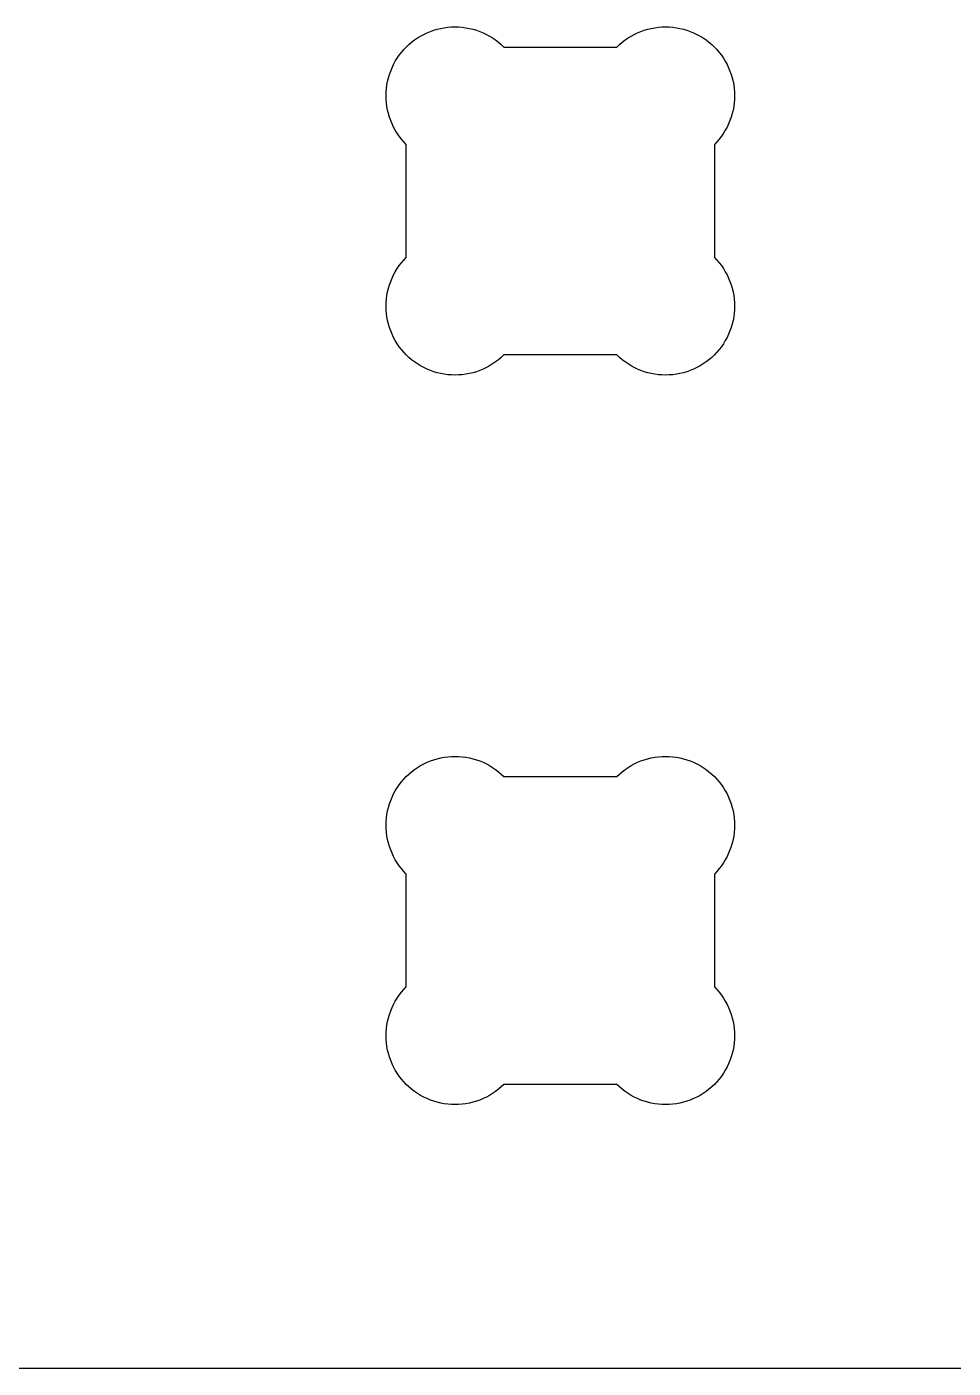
# Model space of a CAD drawing. Header units: metres. Extents: x 0 to 406, y 0 to 165.
# Drawn here: x 259.4 to 299.7, y 0 to 58.4 of the extents above; entities that cross this region are included whole.
import ezdxf

# ---------------------------------------------------------------- set-up
doc = ezdxf.new("R2010")
doc.units = ezdxf.units.M

msp = doc.modelspace()

# ---------------------------------------------------------------- linework, layer by layer
for p, q in [((277.839, 58.3746), (277.996, 58.3787)), ((277.996, 58.3787), (278.153, 58.3746)), ((286.997, 58.3746), (287.154, 58.3787)), ((287.154, 58.3787), (287.311, 58.3746)), ((276.108, 57.7101), (276.233, 57.8057)), ((276.233, 57.8057), (276.362, 57.8947)), ((276.362, 57.8947), (276.496, 57.9768)), ((276.496, 57.9768), (276.634, 58.0517)), ((276.634, 58.0517), (276.776, 58.1193)), ((276.776, 58.1193), (276.921, 58.1794)), ((276.921, 58.1794), (277.069, 58.2318)), ((277.069, 58.2318), (277.22, 58.2765)), ((277.22, 58.2765), (277.373, 58.3131)), ((277.373, 58.3131), (277.527, 58.3417)), ((277.527, 58.3417), (277.683, 58.3622)), ((277.683, 58.3622), (277.839, 58.3746)), ((278.153, 58.3746), (278.31, 58.3622)), ((278.31, 58.3622), (278.466, 58.3417)), ((278.466, 58.3417), (278.62, 58.3131)), ((278.62, 58.3131), (278.773, 58.2765)), ((278.773, 58.2765), (278.923, 58.2318)), ((278.923, 58.2318), (279.071, 58.1794)), ((279.071, 58.1794), (279.217, 58.1193)), ((279.217, 58.1193), (279.358, 58.0517)), ((279.358, 58.0517), (279.496, 57.9768)), ((279.496, 57.9768), (279.63, 57.8947)), ((279.63, 57.8947), (279.76, 57.8057)), ((279.76, 57.8057), (279.884, 57.7101)), ((285.266, 57.7101), (285.39, 57.8057)), ((285.39, 57.8057), (285.52, 57.8947)), ((285.52, 57.8947), (285.654, 57.9768)), ((285.654, 57.9768), (285.792, 58.0517)), ((285.792, 58.0517), (285.933, 58.1193)), ((285.933, 58.1193), (286.079, 58.1794)), ((286.079, 58.1794), (286.227, 58.2318)), ((286.227, 58.2318), (286.377, 58.2765)), ((286.377, 58.2765), (286.53, 58.3131)), ((286.53, 58.3131), (286.684, 58.3417)), ((286.684, 58.3417), (286.84, 58.3622)), ((286.84, 58.3622), (286.997, 58.3746)), ((287.311, 58.3746), (287.467, 58.3622)), ((287.467, 58.3622), (287.623, 58.3417)), ((287.623, 58.3417), (287.777, 58.3131)), ((287.777, 58.3131), (287.93, 58.2765)), ((287.93, 58.2765), (288.081, 58.2318)), ((288.081, 58.2318), (288.229, 58.1794)), ((288.229, 58.1794), (288.374, 58.1193)), ((288.374, 58.1193), (288.516, 58.0517)), ((288.516, 58.0517), (288.654, 57.9768)), ((288.654, 57.9768), (288.788, 57.8947)), ((288.788, 57.8947), (288.917, 57.8057)), ((288.917, 57.8057), (289.042, 57.7101)), ((275.569, 57.142), (275.665, 57.2666)), ((275.665, 57.2666), (275.767, 57.3861)), ((275.767, 57.3861), (275.875, 57.5)), ((275.875, 57.5), (275.989, 57.6081)), ((275.989, 57.6081), (276.108, 57.7101)), ((279.884, 57.7101), (280.004, 57.6081)), ((280.004, 57.6081), (280.118, 57.5)), ((280.118, 57.5), (285.032, 57.5)), ((285.032, 57.5), (285.146, 57.6081)), ((285.146, 57.6081), (285.266, 57.7101)), ((289.042, 57.7101), (289.161, 57.6081)), ((289.161, 57.6081), (289.275, 57.5)), ((289.275, 57.5), (289.383, 57.3861)), ((289.383, 57.3861), (289.485, 57.2666)), ((289.485, 57.2666), (289.581, 57.142)), ((275.256, 56.5989), (275.323, 56.7407)), ((275.323, 56.7407), (275.398, 56.8787)), ((275.398, 56.8787), (275.48, 57.0126)), ((275.48, 57.0126), (275.569, 57.142)), ((289.581, 57.142), (289.67, 57.0126)), ((289.67, 57.0126), (289.752, 56.8787)), ((289.752, 56.8787), (289.827, 56.7407)), ((289.827, 56.7407), (289.894, 56.5989)), ((275.062, 56.0024), (275.099, 56.1551)), ((275.099, 56.1551), (275.143, 56.3057)), ((275.143, 56.3057), (275.196, 56.4538)), ((275.196, 56.4538), (275.256, 56.5989)), ((289.894, 56.5989), (289.954, 56.4538)), ((289.954, 56.4538), (290.007, 56.3057)), ((290.007, 56.3057), (290.051, 56.1551)), ((290.051, 56.1551), (290.088, 56.0024)), ((274.996, 55.3787), (275, 55.5357)), ((275, 55.5357), (275.013, 55.6923)), ((275.013, 55.6923), (275.033, 55.848)), ((275.033, 55.848), (275.062, 56.0024)), ((290.088, 56.0024), (290.117, 55.848)), ((290.117, 55.848), (290.137, 55.6923)), ((290.137, 55.6923), (290.15, 55.5357)), ((290.15, 55.5357), (290.154, 55.3787)), ((275, 55.2217), (274.996, 55.3787)), ((275.013, 55.0651), (275, 55.2217)), ((275.033, 54.9094), (275.013, 55.0651)), ((275.062, 54.7549), (275.033, 54.9094)), ((290.117, 54.9094), (290.088, 54.7549)), ((290.137, 55.0651), (290.117, 54.9094)), ((290.15, 55.2217), (290.137, 55.0651)), ((290.154, 55.3787), (290.15, 55.2217)), ((275.099, 54.6022), (275.062, 54.7549)), ((275.143, 54.4516), (275.099, 54.6022)), ((275.196, 54.3036), (275.143, 54.4516)), ((275.256, 54.1585), (275.196, 54.3036)), ((289.954, 54.3036), (289.894, 54.1585)), ((290.007, 54.4516), (289.954, 54.3036)), ((290.051, 54.6022), (290.007, 54.4516)), ((290.088, 54.7549), (290.051, 54.6022)), ((275.323, 54.0167), (275.256, 54.1585)), ((275.398, 53.8787), (275.323, 54.0167)), ((275.48, 53.7448), (275.398, 53.8787)), ((275.569, 53.6153), (275.48, 53.7448)), ((289.67, 53.7448), (289.581, 53.6153)), ((289.752, 53.8787), (289.67, 53.7448)), ((289.827, 54.0167), (289.752, 53.8787)), ((289.894, 54.1585), (289.827, 54.0167)), ((275.665, 53.4907), (275.569, 53.6153)), ((275.767, 53.3713), (275.665, 53.4907)), ((275.875, 53.2574), (275.767, 53.3713)), ((275.875, 48.3426), (275.875, 53.2574)), ((289.383, 53.3713), (289.275, 53.2574)), ((289.275, 53.2574), (289.275, 48.3426)), ((289.485, 53.4907), (289.383, 53.3713)), ((289.581, 53.6153), (289.485, 53.4907)), ((275.48, 47.8552), (275.569, 47.9847)), ((275.569, 47.9847), (275.665, 48.1093)), ((275.665, 48.1093), (275.767, 48.2287)), ((275.767, 48.2287), (275.875, 48.3426)), ((289.275, 48.3426), (289.383, 48.2287)), ((289.383, 48.2287), (289.485, 48.1093)), ((289.485, 48.1093), (289.581, 47.9847)), ((289.581, 47.9847), (289.67, 47.8552)), ((275.143, 47.1484), (275.196, 47.2964)), ((275.196, 47.2964), (275.256, 47.4415)), ((275.256, 47.4415), (275.323, 47.5833)), ((275.323, 47.5833), (275.398, 47.7213)), ((275.398, 47.7213), (275.48, 47.8552)), ((289.67, 47.8552), (289.752, 47.7213)), ((289.752, 47.7213), (289.827, 47.5833)), ((289.827, 47.5833), (289.894, 47.4415)), ((289.894, 47.4415), (289.954, 47.2964)), ((289.954, 47.2964), (290.007, 47.1484)), ((275.033, 46.6906), (275.062, 46.8451)), ((275.062, 46.8451), (275.099, 46.9978)), ((275.099, 46.9978), (275.143, 47.1484)), ((290.007, 47.1484), (290.051, 46.9978)), ((290.051, 46.9978), (290.088, 46.8451)), ((290.088, 46.8451), (290.117, 46.6906)), ((274.996, 46.2213), (275, 46.3783)), ((275, 46.0643), (274.996, 46.2213)), ((275, 46.3783), (275.013, 46.5349)), ((275.013, 46.5349), (275.033, 46.6906)), ((290.117, 46.6906), (290.137, 46.5349)), ((290.137, 46.5349), (290.15, 46.3783)), ((290.15, 46.3783), (290.154, 46.2213)), ((290.154, 46.2213), (290.15, 46.0643)), ((275.013, 45.9077), (275, 46.0643)), ((275.033, 45.752), (275.013, 45.9077)), ((275.062, 45.5976), (275.033, 45.752)), ((275.099, 45.4449), (275.062, 45.5976)), ((290.088, 45.5976), (290.051, 45.4449)), ((290.117, 45.752), (290.088, 45.5976)), ((290.137, 45.9077), (290.117, 45.752)), ((290.15, 46.0643), (290.137, 45.9077)), ((275.143, 45.2943), (275.099, 45.4449)), ((275.196, 45.1462), (275.143, 45.2943)), ((275.256, 45.0011), (275.196, 45.1462)), ((275.323, 44.8593), (275.256, 45.0011)), ((289.894, 45.0011), (289.827, 44.8593)), ((289.954, 45.1462), (289.894, 45.0011)), ((290.007, 45.2943), (289.954, 45.1462)), ((290.051, 45.4449), (290.007, 45.2943)), ((275.398, 44.7213), (275.323, 44.8593)), ((275.48, 44.5874), (275.398, 44.7213)), ((275.569, 44.458), (275.48, 44.5874)), ((275.665, 44.3334), (275.569, 44.458)), ((289.581, 44.458), (289.485, 44.3334)), ((289.67, 44.5874), (289.581, 44.458)), ((289.752, 44.7213), (289.67, 44.5874)), ((289.827, 44.8593), (289.752, 44.7213)), ((275.767, 44.2139), (275.665, 44.3334)), ((275.875, 44.1), (275.767, 44.2139)), ((275.989, 43.9919), (275.875, 44.1)), ((276.108, 43.8899), (275.989, 43.9919)), ((276.233, 43.7943), (276.108, 43.8899)), ((276.362, 43.7053), (276.233, 43.7943)), ((279.76, 43.7943), (279.63, 43.7053)), ((279.884, 43.8899), (279.76, 43.7943)), ((280.004, 43.9919), (279.884, 43.8899)), ((280.118, 44.1), (280.004, 43.9919)), ((285.032, 44.1), (280.118, 44.1)), ((285.146, 43.9919), (285.032, 44.1)), ((285.266, 43.8899), (285.146, 43.9919)), ((285.39, 43.7943), (285.266, 43.8899)), ((285.52, 43.7053), (285.39, 43.7943)), ((288.917, 43.7943), (288.788, 43.7053)), ((289.042, 43.8899), (288.917, 43.7943)), ((289.161, 43.9919), (289.042, 43.8899)), ((289.275, 44.1), (289.161, 43.9919)), ((289.383, 44.2139), (289.275, 44.1)), ((289.485, 44.3334), (289.383, 44.2139)), ((276.496, 43.6232), (276.362, 43.7053)), ((276.634, 43.5483), (276.496, 43.6232)), ((276.776, 43.4807), (276.634, 43.5483)), ((276.921, 43.4206), (276.776, 43.4807)), ((277.069, 43.3682), (276.921, 43.4206)), ((277.22, 43.3235), (277.069, 43.3682)), ((277.373, 43.2869), (277.22, 43.3235)), ((277.527, 43.2583), (277.373, 43.2869)), ((277.683, 43.2378), (277.527, 43.2583)), ((277.839, 43.2254), (277.683, 43.2378)), ((277.996, 43.2213), (277.839, 43.2254)), ((278.153, 43.2254), (277.996, 43.2213)), ((278.31, 43.2378), (278.153, 43.2254)), ((278.466, 43.2583), (278.31, 43.2378)), ((278.62, 43.2869), (278.466, 43.2583)), ((278.773, 43.3235), (278.62, 43.2869)), ((278.923, 43.3682), (278.773, 43.3235)), ((279.071, 43.4206), (278.923, 43.3682)), ((279.217, 43.4807), (279.071, 43.4206)), ((279.358, 43.5483), (279.217, 43.4807)), ((279.496, 43.6232), (279.358, 43.5483)), ((279.63, 43.7053), (279.496, 43.6232)), ((285.654, 43.6232), (285.52, 43.7053)), ((285.792, 43.5483), (285.654, 43.6232)), ((285.933, 43.4807), (285.792, 43.5483)), ((286.079, 43.4206), (285.933, 43.4807)), ((286.227, 43.3682), (286.079, 43.4206)), ((286.377, 43.3235), (286.227, 43.3682)), ((286.53, 43.2869), (286.377, 43.3235)), ((286.684, 43.2583), (286.53, 43.2869)), ((286.84, 43.2378), (286.684, 43.2583)), ((286.997, 43.2254), (286.84, 43.2378)), ((287.154, 43.2213), (286.997, 43.2254)), ((287.311, 43.2254), (287.154, 43.2213)), ((287.467, 43.2378), (287.311, 43.2254)), ((287.623, 43.2583), (287.467, 43.2378)), ((287.777, 43.2869), (287.623, 43.2583)), ((287.93, 43.3235), (287.777, 43.2869)), ((288.081, 43.3682), (287.93, 43.3235)), ((288.229, 43.4206), (288.081, 43.3682)), ((288.374, 43.4807), (288.229, 43.4206)), ((288.516, 43.5483), (288.374, 43.4807)), ((288.654, 43.6232), (288.516, 43.5483)), ((288.788, 43.7053), (288.654, 43.6232)), ((276.496, 26.2268), (276.634, 26.3017)), ((276.634, 26.3017), (276.776, 26.3693)), ((276.776, 26.3693), (276.921, 26.4294)), ((276.921, 26.4294), (277.069, 26.4818)), ((277.069, 26.4818), (277.22, 26.5265)), ((277.22, 26.5265), (277.373, 26.5631)), ((277.373, 26.5631), (277.527, 26.5917)), ((277.527, 26.5917), (277.683, 26.6122)), ((277.683, 26.6122), (277.839, 26.6246)), ((277.839, 26.6246), (277.996, 26.6287)), ((277.996, 26.6287), (278.153, 26.6246)), ((278.153, 26.6246), (278.31, 26.6122)), ((278.31, 26.6122), (278.466, 26.5917)), ((278.466, 26.5917), (278.62, 26.5631)), ((278.62, 26.5631), (278.773, 26.5265)), ((278.773, 26.5265), (278.923, 26.4818)), ((278.923, 26.4818), (279.071, 26.4294)), ((279.071, 26.4294), (279.217, 26.3693)), ((279.217, 26.3693), (279.358, 26.3017)), ((279.358, 26.3017), (279.496, 26.2268)), ((285.654, 26.2268), (285.792, 26.3017)), ((285.792, 26.3017), (285.933, 26.3693)), ((285.933, 26.3693), (286.079, 26.4294)), ((286.079, 26.4294), (286.227, 26.4818)), ((286.227, 26.4818), (286.377, 26.5265)), ((286.377, 26.5265), (286.53, 26.5631)), ((286.53, 26.5631), (286.684, 26.5917)), ((286.684, 26.5917), (286.84, 26.6122)), ((286.84, 26.6122), (286.997, 26.6246)), ((286.997, 26.6246), (287.154, 26.6287)), ((287.154, 26.6287), (287.311, 26.6246)), ((287.311, 26.6246), (287.467, 26.6122)), ((287.467, 26.6122), (287.623, 26.5917)), ((287.623, 26.5917), (287.777, 26.5631)), ((287.777, 26.5631), (287.93, 26.5265)), ((287.93, 26.5265), (288.081, 26.4818)), ((288.081, 26.4818), (288.229, 26.4294)), ((288.229, 26.4294), (288.374, 26.3693)), ((288.374, 26.3693), (288.516, 26.3017)), ((288.516, 26.3017), (288.654, 26.2268)), ((275.767, 25.6361), (275.875, 25.75)), ((275.875, 25.75), (275.989, 25.8581)), ((275.989, 25.8581), (276.108, 25.9601)), ((276.108, 25.9601), (276.233, 26.0557)), ((276.233, 26.0557), (276.362, 26.1447)), ((276.362, 26.1447), (276.496, 26.2268)), ((279.496, 26.2268), (279.63, 26.1447)), ((279.63, 26.1447), (279.76, 26.0557)), ((279.76, 26.0557), (279.884, 25.9601)), ((279.884, 25.9601), (280.004, 25.8581)), ((280.004, 25.8581), (280.118, 25.75)), ((280.118, 25.75), (285.032, 25.75)), ((285.032, 25.75), (285.146, 25.8581)), ((285.146, 25.8581), (285.266, 25.9601)), ((285.266, 25.9601), (285.39, 26.0557)), ((285.39, 26.0557), (285.52, 26.1447)), ((285.52, 26.1447), (285.654, 26.2268)), ((288.654, 26.2268), (288.788, 26.1447)), ((288.788, 26.1447), (288.917, 26.0557)), ((288.917, 26.0557), (289.042, 25.9601)), ((289.042, 25.9601), (289.161, 25.8581)), ((289.161, 25.8581), (289.275, 25.75)), ((289.275, 25.75), (289.383, 25.6361)), ((275.323, 24.9907), (275.398, 25.1287)), ((275.398, 25.1287), (275.48, 25.2626)), ((275.48, 25.2626), (275.569, 25.392)), ((275.569, 25.392), (275.665, 25.5166)), ((275.665, 25.5166), (275.767, 25.6361)), ((289.383, 25.6361), (289.485, 25.5166)), ((289.485, 25.5166), (289.581, 25.392)), ((289.581, 25.392), (289.67, 25.2626)), ((289.67, 25.2626), (289.752, 25.1287)), ((289.752, 25.1287), (289.827, 24.9907)), ((275.099, 24.4051), (275.143, 24.5557)), ((275.143, 24.5557), (275.196, 24.7038)), ((275.196, 24.7038), (275.256, 24.8489)), ((275.256, 24.8489), (275.323, 24.9907)), ((289.827, 24.9907), (289.894, 24.8489)), ((289.894, 24.8489), (289.954, 24.7038)), ((289.954, 24.7038), (290.007, 24.5557)), ((290.007, 24.5557), (290.051, 24.4051)), ((275, 23.7857), (275.013, 23.9423)), ((275.013, 23.9423), (275.033, 24.098)), ((275.033, 24.098), (275.062, 24.2524)), ((275.062, 24.2524), (275.099, 24.4051)), ((290.051, 24.4051), (290.088, 24.2524)), ((290.088, 24.2524), (290.117, 24.098)), ((290.117, 24.098), (290.137, 23.9423)), ((290.137, 23.9423), (290.15, 23.7857)), ((274.996, 23.6287), (275, 23.7857)), ((275, 23.4717), (274.996, 23.6287)), ((275.013, 23.3151), (275, 23.4717)), ((290.15, 23.4717), (290.137, 23.3151)), ((290.15, 23.7857), (290.154, 23.6287)), ((290.154, 23.6287), (290.15, 23.4717)), ((275.033, 23.1594), (275.013, 23.3151)), ((275.062, 23.0049), (275.033, 23.1594)), ((275.099, 22.8522), (275.062, 23.0049)), ((275.143, 22.7016), (275.099, 22.8522)), ((290.051, 22.8522), (290.007, 22.7016)), ((290.088, 23.0049), (290.051, 22.8522)), ((290.117, 23.1594), (290.088, 23.0049)), ((290.137, 23.3151), (290.117, 23.1594)), ((275.196, 22.5536), (275.143, 22.7016)), ((275.256, 22.4085), (275.196, 22.5536)), ((275.323, 22.2667), (275.256, 22.4085)), ((275.398, 22.1287), (275.323, 22.2667)), ((289.827, 22.2667), (289.752, 22.1287)), ((289.894, 22.4085), (289.827, 22.2667)), ((289.954, 22.5536), (289.894, 22.4085)), ((290.007, 22.7016), (289.954, 22.5536)), ((275.48, 21.9948), (275.398, 22.1287)), ((275.569, 21.8653), (275.48, 21.9948)), ((275.665, 21.7407), (275.569, 21.8653)), ((275.767, 21.6213), (275.665, 21.7407)), ((275.875, 21.5074), (275.767, 21.6213)), ((289.383, 21.6213), (289.275, 21.5074)), ((289.485, 21.7407), (289.383, 21.6213)), ((289.581, 21.8653), (289.485, 21.7407)), ((289.67, 21.9948), (289.581, 21.8653)), ((289.752, 22.1287), (289.67, 21.9948)), ((275.875, 16.5926), (275.875, 21.5074)), ((289.275, 21.5074), (289.275, 16.5926)), ((275.569, 16.2347), (275.665, 16.3593)), ((275.665, 16.3593), (275.767, 16.4787)), ((275.767, 16.4787), (275.875, 16.5926)), ((289.275, 16.5926), (289.383, 16.4787)), ((289.383, 16.4787), (289.485, 16.3593)), ((289.485, 16.3593), (289.581, 16.2347)), ((275.256, 15.6915), (275.323, 15.8333)), ((275.323, 15.8333), (275.398, 15.9713)), ((275.398, 15.9713), (275.48, 16.1052)), ((275.48, 16.1052), (275.569, 16.2347)), ((289.581, 16.2347), (289.67, 16.1052)), ((289.67, 16.1052), (289.752, 15.9713)), ((289.752, 15.9713), (289.827, 15.8333)), ((289.827, 15.8333), (289.894, 15.6915)), ((275.062, 15.0951), (275.099, 15.2478)), ((275.099, 15.2478), (275.143, 15.3984)), ((275.143, 15.3984), (275.196, 15.5464)), ((275.196, 15.5464), (275.256, 15.6915)), ((289.894, 15.6915), (289.954, 15.5464)), ((289.954, 15.5464), (290.007, 15.3984)), ((290.007, 15.3984), (290.051, 15.2478)), ((290.051, 15.2478), (290.088, 15.0951)), ((274.996, 14.4713), (275, 14.6283)), ((275, 14.6283), (275.013, 14.7849)), ((275.013, 14.7849), (275.033, 14.9406)), ((275.033, 14.9406), (275.062, 15.0951)), ((290.088, 15.0951), (290.117, 14.9406)), ((290.117, 14.9406), (290.137, 14.7849)), ((290.137, 14.7849), (290.15, 14.6283)), ((290.15, 14.6283), (290.154, 14.4713)), ((275, 14.3143), (274.996, 14.4713)), ((275.013, 14.1577), (275, 14.3143)), ((275.033, 14.002), (275.013, 14.1577)), ((290.137, 14.1577), (290.117, 14.002)), ((290.15, 14.3143), (290.137, 14.1577)), ((290.154, 14.4713), (290.15, 14.3143)), ((275.062, 13.8476), (275.033, 14.002)), ((275.099, 13.6949), (275.062, 13.8476)), ((275.143, 13.5443), (275.099, 13.6949)), ((275.196, 13.3962), (275.143, 13.5443)), ((290.007, 13.5443), (289.954, 13.3962)), ((290.051, 13.6949), (290.007, 13.5443)), ((290.088, 13.8476), (290.051, 13.6949)), ((290.117, 14.002), (290.088, 13.8476)), ((275.256, 13.2511), (275.196, 13.3962)), ((275.323, 13.1093), (275.256, 13.2511)), ((275.398, 12.9713), (275.323, 13.1093)), ((275.48, 12.8374), (275.398, 12.9713)), ((289.752, 12.9713), (289.67, 12.8374)), ((289.827, 13.1093), (289.752, 12.9713)), ((289.894, 13.2511), (289.827, 13.1093)), ((289.954, 13.3962), (289.894, 13.2511)), ((275.569, 12.708), (275.48, 12.8374)), ((275.665, 12.5834), (275.569, 12.708)), ((275.767, 12.4639), (275.665, 12.5834)), ((275.875, 12.35), (275.767, 12.4639)), ((275.989, 12.2419), (275.875, 12.35)), ((280.118, 12.35), (280.004, 12.2419)), ((285.032, 12.35), (280.118, 12.35)), ((285.146, 12.2419), (285.032, 12.35)), ((289.275, 12.35), (289.161, 12.2419)), ((289.383, 12.4639), (289.275, 12.35)), ((289.485, 12.5834), (289.383, 12.4639)), ((289.581, 12.708), (289.485, 12.5834)), ((289.67, 12.8374), (289.581, 12.708)), ((276.108, 12.1399), (275.989, 12.2419)), ((276.233, 12.0443), (276.108, 12.1399)), ((276.362, 11.9553), (276.233, 12.0443)), ((276.496, 11.8732), (276.362, 11.9553)), ((276.634, 11.7983), (276.496, 11.8732)), ((276.776, 11.7307), (276.634, 11.7983)), ((276.921, 11.6706), (276.776, 11.7307)), ((279.217, 11.7307), (279.071, 11.6706)), ((279.358, 11.7983), (279.217, 11.7307)), ((279.496, 11.8732), (279.358, 11.7983)), ((279.63, 11.9553), (279.496, 11.8732)), ((279.76, 12.0443), (279.63, 11.9553)), ((279.884, 12.1399), (279.76, 12.0443)), ((280.004, 12.2419), (279.884, 12.1399)), ((285.266, 12.1399), (285.146, 12.2419)), ((285.39, 12.0443), (285.266, 12.1399)), ((285.52, 11.9553), (285.39, 12.0443)), ((285.654, 11.8732), (285.52, 11.9553)), ((285.792, 11.7983), (285.654, 11.8732)), ((285.933, 11.7307), (285.792, 11.7983)), ((286.079, 11.6706), (285.933, 11.7307)), ((288.374, 11.7307), (288.229, 11.6706)), ((288.516, 11.7983), (288.374, 11.7307)), ((288.654, 11.8732), (288.516, 11.7983)), ((288.788, 11.9553), (288.654, 11.8732)), ((288.917, 12.0443), (288.788, 11.9553)), ((289.042, 12.1399), (288.917, 12.0443)), ((289.161, 12.2419), (289.042, 12.1399)), ((277.069, 11.6182), (276.921, 11.6706)), ((277.22, 11.5735), (277.069, 11.6182)), ((277.373, 11.5369), (277.22, 11.5735)), ((277.527, 11.5083), (277.373, 11.5369)), ((277.683, 11.4878), (277.527, 11.5083)), ((277.839, 11.4754), (277.683, 11.4878)), ((277.996, 11.4713), (277.839, 11.4754)), ((278.153, 11.4754), (277.996, 11.4713)), ((278.31, 11.4878), (278.153, 11.4754)), ((278.466, 11.5083), (278.31, 11.4878)), ((278.62, 11.5369), (278.466, 11.5083)), ((278.773, 11.5735), (278.62, 11.5369)), ((278.923, 11.6182), (278.773, 11.5735)), ((279.071, 11.6706), (278.923, 11.6182)), ((286.227, 11.6182), (286.079, 11.6706)), ((286.377, 11.5735), (286.227, 11.6182)), ((286.53, 11.5369), (286.377, 11.5735)), ((286.684, 11.5083), (286.53, 11.5369)), ((286.84, 11.4878), (286.684, 11.5083)), ((286.997, 11.4754), (286.84, 11.4878)), ((287.154, 11.4713), (286.997, 11.4754)), ((287.311, 11.4754), (287.154, 11.4713)), ((287.467, 11.4878), (287.311, 11.4754)), ((287.623, 11.5083), (287.467, 11.4878)), ((287.777, 11.5369), (287.623, 11.5083)), ((287.93, 11.5735), (287.777, 11.5369)), ((288.081, 11.6182), (287.93, 11.5735)), ((288.229, 11.6706), (288.081, 11.6182)), ((0, 0), (406.4, 0))]:
    msp.add_line(p, q)

doc.saveas('drawing.dxf')
